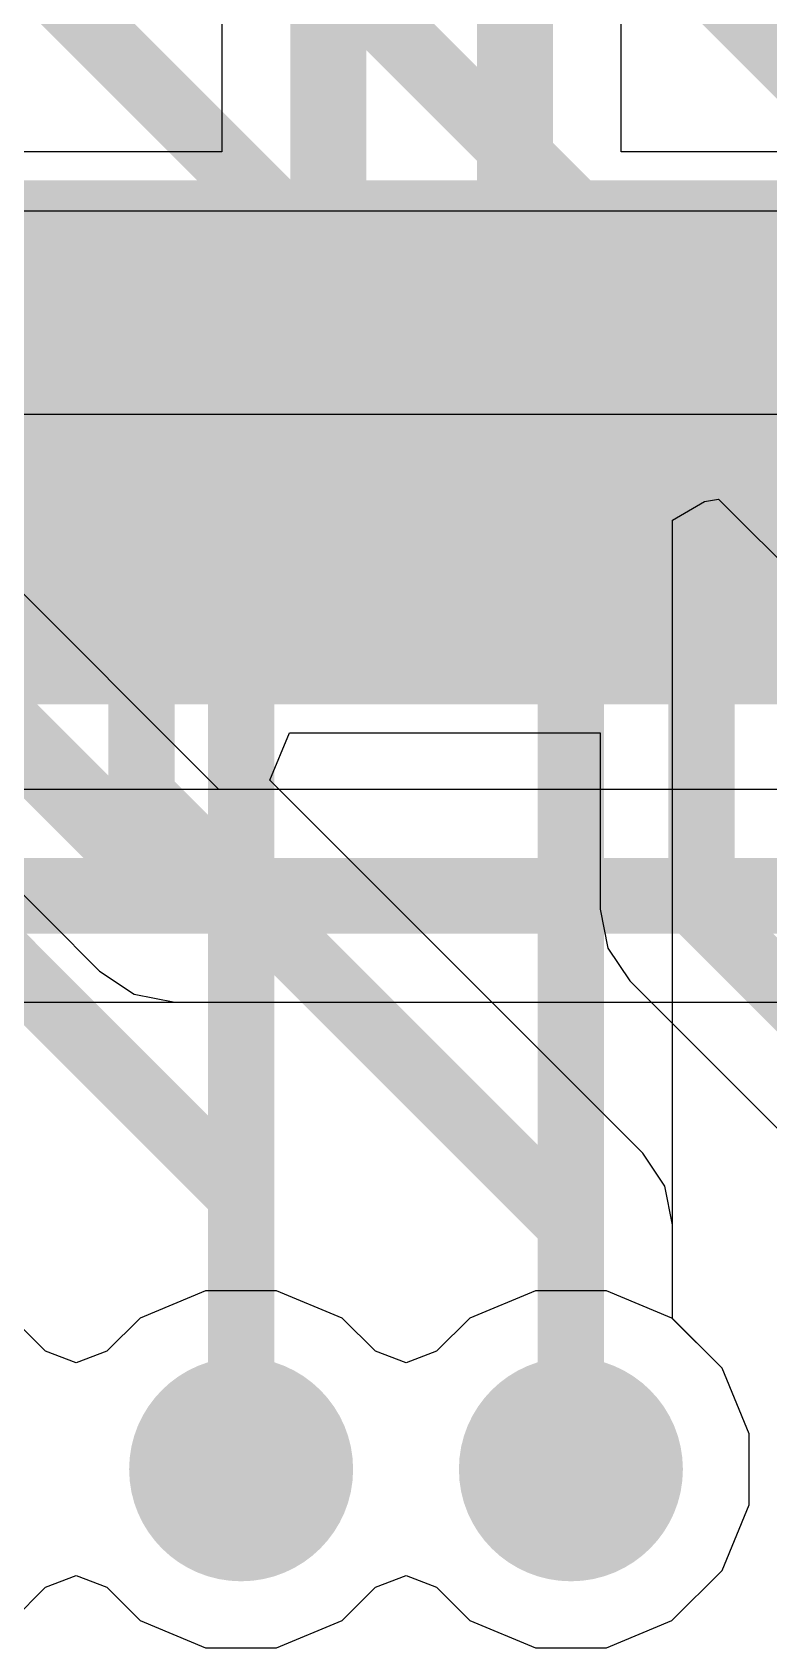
# Model space of a CAD drawing. Header units: inches. Extents: x -3 to 128, y -12 to 41.
# Drawn here: x 99.247 to 101.22, y 25.081 to 29.407 of the extents above; entities that cross this region are included whole.
import ezdxf

# ---------------------------------------------------------------- set-up
doc = ezdxf.new("R2010")
doc.units = ezdxf.units.IN
for name, color, linetype in [('Bottom Layer', 5, 'Continuous'), ('Layer 1', 16, 'Continuous'), ('Layer 2', 76, 'Continuous'), ('Top Layer', 1, 'Continuous'), ('Top Paste', 8, 'Continuous'), ('Top Solder', 216, 'Continuous'), ('Via Holes', 16, 'Continuous')]:
    doc.layers.add(name, color=color, linetype=linetype)

msp = doc.modelspace()

# ---------------------------------------------------------------- hatches: boundary and pattern name
at = {"layer": 'Bottom Layer'}
h = msp.add_hatch(color=5, dxfattribs=at)
edge = h.paths.add_edge_path()
edge.add_arc((99.80678794, 25.5590675), 0.2999994, 0, 360)
h = msp.add_hatch(color=5, dxfattribs=at)
edge = h.paths.add_edge_path()
edge.add_arc((100.6901212, 25.5590675), 0.2999994, 0, 360)
at = {"layer": 'Layer 1'}
h = msp.add_hatch(color=16, dxfattribs=at)
edge = h.paths.add_edge_path()
edge.add_arc((99.80678794, 25.5590675), 0.2999994, 0, 360)
h = msp.add_hatch(color=16, dxfattribs=at)
edge = h.paths.add_edge_path()
edge.add_arc((100.6901212, 25.5590675), 0.2999994, 0, 360)
at = {"layer": 'Layer 2'}
h = msp.add_hatch(color=76, dxfattribs=at)
edge = h.paths.add_edge_path()
edge.add_arc((99.80678794, 25.5590675), 0.2999994, 0, 360)
h = msp.add_hatch(color=76, dxfattribs=at)
edge = h.paths.add_edge_path()
edge.add_arc((100.6901212, 25.5590675), 0.2999994, 0, 360)
at = {"layer": 'Top Layer'}
for points in [[(99.39012379999998, 27.70906701), (99.39012379999998, 28.90906715), (99.6901232, 28.90906715), (99.6901232, 27.70906701)], [(99.89012279999999, 27.70906701), (99.89012279999999, 28.90906715), (100.1901222, 28.90906715), (100.1901222, 27.70906701)], [(100.39012434, 27.70906701), (100.39012434, 28.90906715), (100.69012374, 28.90906715), (100.69012374, 27.70906701)], [(100.89012334, 27.70906701), (100.89012334, 28.90906715), (101.19012274, 28.90906715), (101.19012274, 27.70906701)]]:
    msp.add_hatch(color=1, dxfattribs=at).paths.add_polyline_path(points)
h = msp.add_hatch(color=1, dxfattribs=at)
edge = h.paths.add_edge_path()
edge.add_arc((99.80678794, 25.5590675), 0.2999994, 0, 360)
h = msp.add_hatch(color=1, dxfattribs=at)
edge = h.paths.add_edge_path()
edge.add_arc((100.6901212, 25.5590675), 0.2999994, 0, 360)
at = {"layer": 'Top Paste'}
for points in [[(99.39012379999998, 27.70906701), (99.39012379999998, 28.90906715), (99.6901232, 28.90906715), (99.6901232, 27.70906701)], [(99.89012279999999, 27.70906701), (99.89012279999999, 28.90906715), (100.1901222, 28.90906715), (100.1901222, 27.70906701)], [(100.39012434, 27.70906701), (100.39012434, 28.90906715), (100.69012374, 28.90906715), (100.69012374, 27.70906701)], [(100.89012334, 27.70906701), (100.89012334, 28.90906715), (101.19012274, 28.90906715), (101.19012274, 27.70906701)]]:
    msp.add_hatch(color=8, dxfattribs=at).paths.add_polyline_path(points)
at = {"layer": 'Top Solder'}
for points in [[(98.78852226, 27.60746701), (98.78852226, 29.01066715), (99.29172166, 29.01066715), (99.29172166, 27.60746701)], [(99.2885238, 27.60746701), (99.2885238, 29.01066715), (99.79172319999999, 29.01066715), (99.79172319999999, 27.60746701)], [(99.7885228, 27.60746701), (99.7885228, 29.01066715), (100.2917222, 29.01066715), (100.2917222, 27.60746701)], [(100.28852434, 27.60746701), (100.28852434, 29.01066715), (100.79172374, 29.01066715), (100.79172374, 27.60746701)], [(100.78852334, 27.60746701), (100.78852334, 29.01066715), (101.29172274, 29.01066715), (101.29172274, 27.60746701)]]:
    msp.add_hatch(color=216, dxfattribs=at).paths.add_polyline_path(points)
at = {"layer": 'Via Holes'}
h = msp.add_hatch(color=7, dxfattribs=at)
edge = h.paths.add_edge_path()
edge.add_arc((99.80678794, 25.5590675), 0.1499997, 0, 360)
h = msp.add_hatch(color=7, dxfattribs=at)
edge = h.paths.add_edge_path()
edge.add_arc((100.6901212, 25.5590675), 0.1499997, 0, 360)

# ---------------------------------------------------------------- linework, layer by layer
at = {"layer": 'Bottom Layer'}
for p, q in [((99.74732146, 27.37974204), (98.97499635999999, 28.15206968)), ((98.48868542, 27.83263166), (99.42788089999999, 26.89343872)), ((105.46671566, 27.37974204), (99.74732146, 27.37974204)), ((99.42788089999999, 26.89343872), (99.42788597999999, 26.8934311)), ((99.42788597999999, 26.8934311), (99.52030642, 26.83167862)), ((99.52030642, 26.83167862), (99.62932321999999, 26.80999464)), ((99.62932321999999, 26.80999464), (105.46671566, 26.80999464)), ((99.71174875999999, 26.0368669), (99.53613569999999, 25.96412638)), ((99.90182712, 26.0368669), (99.71174875999999, 26.0368669)), ((100.07744018, 25.96412638), (99.90182712, 26.0368669)), ((100.59508202, 26.0368669), (100.41946896, 25.96412638)), ((100.78516038, 26.0368669), (100.59508202, 26.0368669)), ((100.96077344, 25.96412638), (100.78516038, 26.0368669)), ((99.28308312, 25.87515018), (99.19410692, 25.96412638)), ((99.53613569999999, 25.96412638), (99.4471595, 25.87515018)), ((100.16641638, 25.87515018), (100.07744018, 25.96412638)), ((100.41946896, 25.96412638), (100.33049276, 25.87515018)), ((101.09518008, 25.82971974), (100.96077344, 25.96412638)), ((99.36512004, 25.843738), (99.28308312, 25.87515018)), ((99.4471595, 25.87515018), (99.36512004, 25.843738)), ((100.2484533, 25.843738), (100.16641638, 25.87515018)), ((100.33049276, 25.87515018), (100.2484533, 25.843738)), ((101.1679206, 25.65410668), (101.09518008, 25.82971974)), ((101.1679206, 25.46402832), (101.1679206, 25.65410668)), ((101.09518008, 25.28841526), (101.1679206, 25.46402832)), ((99.28308312, 25.24298482), (99.36512257999999, 25.274397)), ((99.36512257999999, 25.274397), (99.4471595, 25.24298482)), ((100.16641638, 25.24298482), (100.24845584, 25.274397)), ((100.24845584, 25.274397), (100.33049276, 25.24298482)), ((100.96077344, 25.15400862), (101.09518008, 25.28841526)), ((99.19410692, 25.15400862), (99.28308312, 25.24298482)), ((99.4471595, 25.24298482), (99.53613569999999, 25.15400862)), ((100.07744018, 25.15400862), (100.16641638, 25.24298482)), ((100.33049276, 25.24298482), (100.41946896, 25.15400862)), ((99.53613569999999, 25.15400862), (99.71174875999999, 25.0812681)), ((99.90182712, 25.0812681), (100.07744018, 25.15400862)), ((100.41946896, 25.15400862), (100.59508202, 25.0812681)), ((100.78516038, 25.0812681), (100.96077344, 25.15400862)), ((99.71174875999999, 25.0812681), (99.90182712, 25.0812681)), ((100.59508202, 25.0812681), (100.78516038, 25.0812681))]:
    msp.add_line(p, q, dxfattribs=at)
at = {"layer": 'Bottom Layer', "const_width": 0.2032}
for points in [[(98.69012265999999, 28.0340689), (99.62932321999999, 27.09486834)], [(99.62932321999999, 27.09486834), (105.85755308, 27.09486834)]]:
    msp.add_lwpolyline(points, dxfattribs=at)
at = {"layer": 'Bottom Layer', "const_width": 0.1016}
msp.add_lwpolyline([(99.57852322, 27.09486834, 1), (99.68012322, 27.09486834, 1)], format="xyb", close=True, dxfattribs=at)
msp.add_lwpolyline([(99.57852322, 27.09486834, 1), (99.68012322, 27.09486834, 1)], format="xyb", close=True, dxfattribs=at)
at = {"layer": 'Layer 1'}
for p, q in [((100.96204598, 28.10122142), (101.04834502, 28.150566)), ((101.04834502, 28.150566), (101.08588876, 28.15698458)), ((101.08588876, 28.15698458), (101.53486424, 27.7080091)), ((100.96204598, 25.96285384), (100.96204598, 28.10122142)), ((101.09518008, 25.82971974), (100.96204598, 25.96285384)), ((101.1679206, 25.65410668), (101.09518008, 25.82971974)), ((101.1679206, 25.46402832), (101.1679206, 25.65410668)), ((101.09518008, 25.28841526), (101.1679206, 25.46402832)), ((99.28308312, 25.24298482), (99.36512257999999, 25.274397)), ((99.36512257999999, 25.274397), (99.4471595, 25.24298482)), ((100.16641638, 25.24298482), (100.24845584, 25.274397)), ((100.24845584, 25.274397), (100.33049276, 25.24298482)), ((100.96077344, 25.15400862), (101.09518008, 25.28841526)), ((99.19410692, 25.15400862), (99.28308312, 25.24298482)), ((99.4471595, 25.24298482), (99.53613569999999, 25.15400862)), ((100.07744018, 25.15400862), (100.16641638, 25.24298482)), ((100.33049276, 25.24298482), (100.41946896, 25.15400862)), ((99.53613569999999, 25.15400862), (99.71174875999999, 25.0812681)), ((99.90182712, 25.0812681), (100.07744018, 25.15400862)), ((100.41946896, 25.15400862), (100.59508202, 25.0812681)), ((100.78516038, 25.0812681), (100.96077344, 25.15400862)), ((99.71174875999999, 25.0812681), (99.90182712, 25.0812681)), ((100.59508202, 25.0812681), (100.78516038, 25.0812681))]:
    msp.add_line(p, q, dxfattribs=at)
at = {"layer": 'Layer 1', "const_width": 0.1778}
for points in [[(95.96511668, 34.63214054), (102.69012228, 27.90713494)], [(95.85889388, 33.76854054), (101.80678902, 27.8206454)], [(95.82218325999999, 33.0037567), (100.6901212, 28.13581876)], [(95.58011617999999, 32.32074054), (99.80678794, 28.09406878)], [(100.6901212, 25.5590675), (100.6901212, 28.13581876)], [(99.80678794, 25.5590675), (99.80678794, 28.09406878)]]:
    msp.add_lwpolyline(points, dxfattribs=at)
at = {"layer": 'Layer 1', "const_width": 0.0889}
for points in [[(100.6456712, 28.13581876, 1), (100.7345712, 28.13581876, 1)], [(100.6456712, 28.13581876, 1), (100.7345712, 28.13581876, 1)], [(99.76233794, 28.09406878, 1), (99.85123794, 28.09406878, 1)], [(99.76233794, 28.09406878, 1), (99.85123794, 28.09406878, 1)], [(99.76233794, 25.5590675, 1), (99.85123794, 25.5590675, 1)], [(100.6456712, 25.5590675, 1), (100.7345712, 25.5590675, 1)]]:
    msp.add_lwpolyline(points, format="xyb", close=True, dxfattribs=at)
at = {"layer": 'Layer 2'}
for p, q in [((108.72018896, 28.92866452), (95.73034447999999, 28.92866452)), ((95.61770818, 28.38481496), (109.585506, 28.38481496)), ((104.6249114, 27.37974204), (96.27589838, 27.37974204)), ((96.24485958, 26.80999464), (104.50692332, 26.80999464)), ((99.71174875999999, 26.0368669), (99.53613569999999, 25.96412638)), ((99.90182712, 26.0368669), (99.71174875999999, 26.0368669)), ((100.07744018, 25.96412638), (99.90182712, 26.0368669)), ((100.59508202, 26.0368669), (100.41946896, 25.96412638)), ((100.78516038, 26.0368669), (100.59508202, 26.0368669)), ((100.96077344, 25.96412638), (100.78516038, 26.0368669)), ((99.28308312, 25.87515018), (99.19410692, 25.96412638)), ((99.53613569999999, 25.96412638), (99.4471595, 25.87515018)), ((100.16641638, 25.87515018), (100.07744018, 25.96412638)), ((100.41946896, 25.96412638), (100.33049276, 25.87515018)), ((101.09518008, 25.82971974), (100.96077344, 25.96412638)), ((99.36512004, 25.843738), (99.28308312, 25.87515018)), ((99.4471595, 25.87515018), (99.36512004, 25.843738)), ((100.2484533, 25.843738), (100.16641638, 25.87515018)), ((100.33049276, 25.87515018), (100.2484533, 25.843738)), ((101.1679206, 25.65410668), (101.09518008, 25.82971974)), ((101.1679206, 25.46402832), (101.1679206, 25.65410668)), ((101.09518008, 25.28841526), (101.1679206, 25.46402832)), ((99.28308312, 25.24298482), (99.36512257999999, 25.274397)), ((99.36512257999999, 25.274397), (99.4471595, 25.24298482)), ((100.16641638, 25.24298482), (100.24845584, 25.274397)), ((100.24845584, 25.274397), (100.33049276, 25.24298482)), ((100.96077344, 25.15400862), (101.09518008, 25.28841526)), ((99.19410692, 25.15400862), (99.28308312, 25.24298482)), ((99.4471595, 25.24298482), (99.53613569999999, 25.15400862)), ((100.07744018, 25.15400862), (100.16641638, 25.24298482)), ((100.33049276, 25.24298482), (100.41946896, 25.15400862)), ((99.53613569999999, 25.15400862), (99.71174875999999, 25.0812681)), ((99.90182712, 25.0812681), (100.07744018, 25.15400862)), ((100.41946896, 25.15400862), (100.59508202, 25.0812681)), ((100.78516038, 25.0812681), (100.96077344, 25.15400862)), ((99.71174875999999, 25.0812681), (99.90182712, 25.0812681)), ((100.59508202, 25.0812681), (100.78516038, 25.0812681))]:
    msp.add_line(p, q, dxfattribs=at)
for points, const_width in [([(95.61770818, 28.65673974), (109.585506, 28.65673974)], 0.1778), ([(96.15790014, 27.09486834), (104.6249241, 27.09486834)], 0.2032)]:
    msp.add_lwpolyline(points, dxfattribs=dict(at, const_width=const_width))
at = {"layer": 'Top Layer'}
for p, q in [((99.75524879999999, 30.78019244), (99.75524879999999, 29.08686588)), ((100.82499774, 29.08686588), (100.82499774, 30.09001348)), ((99.75524879999999, 29.08686588), (96.32499658, 29.08686588)), ((101.75524988, 29.08686588), (100.82499774, 29.08686588)), ((99.88393028, 27.40426828), (99.93653622, 27.53126828)), ((99.93653622, 27.53126828), (100.76819826, 27.53126828)), ((100.76819826, 27.53126828), (100.76819826, 27.05906958)), ((100.88240174, 26.40579682), (99.88393028, 27.40426828)), ((100.76819826, 27.05906958), (100.78889672, 26.95500832)), ((100.78889672, 26.95500832), (100.8478425, 26.86678904)), ((100.8478425, 26.86678904), (101.53486424, 26.1797673)), ((100.94134752, 26.31757754), (100.88240174, 26.40579682)), ((100.96204598, 26.21351628), (100.94134752, 26.31757754)), ((100.96204598, 25.96285384), (100.96204598, 26.21351628)), ((101.09518008, 25.82971974), (100.96204598, 25.96285384)), ((101.1679206, 25.65410668), (101.09518008, 25.82971974)), ((101.1679206, 25.46402832), (101.1679206, 25.65410668)), ((101.09518008, 25.28841526), (101.1679206, 25.46402832)), ((99.28308312, 25.24298482), (99.36512257999999, 25.274397)), ((99.36512257999999, 25.274397), (99.4471595, 25.24298482)), ((100.16641638, 25.24298482), (100.24845584, 25.274397)), ((100.24845584, 25.274397), (100.33049276, 25.24298482)), ((100.96077344, 25.15400862), (101.09518008, 25.28841526)), ((99.19410692, 25.15400862), (99.28308312, 25.24298482)), ((99.4471595, 25.24298482), (99.53613569999999, 25.15400862)), ((100.07744018, 25.15400862), (100.16641638, 25.24298482)), ((100.33049276, 25.24298482), (100.41946896, 25.15400862)), ((99.53613569999999, 25.15400862), (99.71174875999999, 25.0812681)), ((99.90182712, 25.0812681), (100.07744018, 25.15400862)), ((100.41946896, 25.15400862), (100.59508202, 25.0812681)), ((100.78516038, 25.0812681), (100.96077344, 25.15400862)), ((99.71174875999999, 25.0812681), (99.90182712, 25.0812681)), ((100.59508202, 25.0812681), (100.78516038, 25.0812681))]:
    msp.add_line(p, q, dxfattribs=at)
for points, const_width in [([(100.0401225, 28.30906707999999), (100.0401225, 30.78020514)], 0.2032), ([(100.54012404, 28.30906707999999), (100.54012404, 30.20801426)], 0.2032), ([(99.54012349999999, 27.36351398), (99.54012349999999, 28.30906707999999)], 0.1778), ([(101.04012304, 27.05906958), (101.04012304, 28.30906707999999)], 0.1778), ([(99.54012349999999, 27.36351398), (100.6901212, 26.21351628)], 0.1778), ([(99.04012196, 27.05906958), (99.80678794, 26.2924036)], 0.1778), ([(101.04012304, 27.05906958), (101.80678902, 26.2924036)], 0.1778), ([(99.80678794, 25.5590675), (99.80678794, 26.2924036)], 0.1778), ([(100.6901212, 25.5590675), (100.6901212, 26.21351628)], 0.1778)]:
    msp.add_lwpolyline(points, dxfattribs=dict(at, const_width=const_width))
for points, const_width in [([(99.4956735, 28.30906707999999, 1), (99.58457349999999, 28.30906707999999, 1)], 0.0889), ([(99.98932249999999, 28.30906707999999, 1), (100.0909225, 28.30906707999999, 1)], 0.1016), ([(100.48932404, 28.30906707999999, 1), (100.59092404, 28.30906707999999, 1)], 0.1016), ([(100.99567304, 28.30906707999999, 1), (101.08457304, 28.30906707999999, 1)], 0.0889), ([(99.4956735, 27.36351398, 1), (99.58457349999999, 27.36351398, 1)], 0.0889), ([(99.4956735, 27.36351398, 1), (99.58457349999999, 27.36351398, 1)], 0.0889), ([(100.99567304, 27.05906958, 1), (101.08457304, 27.05906958, 1)], 0.0889), ([(100.99567304, 27.05906958, 1), (101.08457304, 27.05906958, 1)], 0.0889), ([(99.76233794, 26.2924036, 1), (99.85123794, 26.2924036, 1)], 0.0889), ([(99.76233794, 26.2924036, 1), (99.85123794, 26.2924036, 1)], 0.0889), ([(100.6456712, 26.21351628, 1), (100.7345712, 26.21351628, 1)], 0.0889), ([(100.6456712, 26.21351628, 1), (100.7345712, 26.21351628, 1)], 0.0889), ([(99.76233794, 25.5590675, 1), (99.85123794, 25.5590675, 1)], 0.0889), ([(100.6456712, 25.5590675, 1), (100.7345712, 25.5590675, 1)], 0.0889)]:
    msp.add_lwpolyline(points, format="xyb", close=True, dxfattribs=dict(at, const_width=const_width))

doc.saveas('drawing.dxf')
